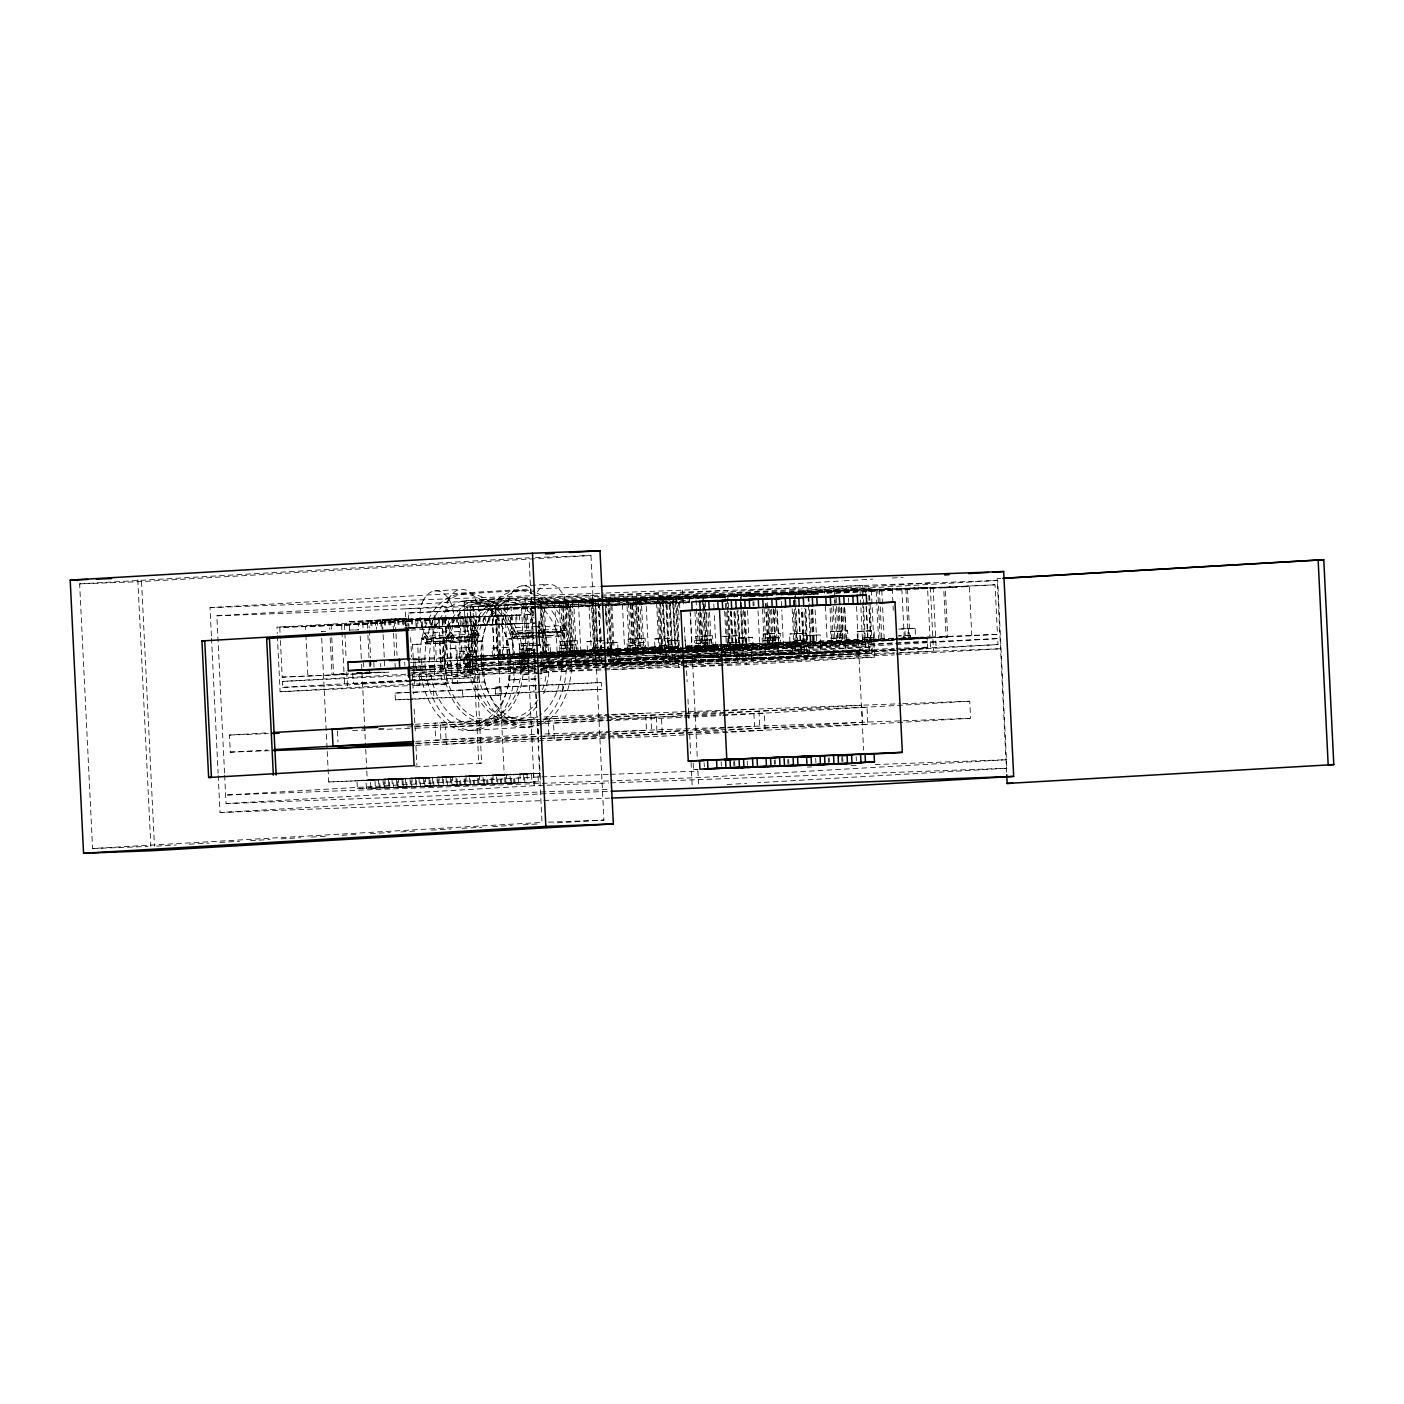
<?xml version="1.0" encoding="UTF-8"?>
<svg xmlns="http://www.w3.org/2000/svg" width="1404" height="1404" viewBox="0 0 1404 1404"><rect width="100%" height="100%" fill="white"/><g stroke="black" fill="none" stroke-linecap="round" stroke-linejoin="round"><path stroke-width="0.75" stroke-dasharray="5 3.75" d="M425.026 642.383L450.719 640.891L452.404 637.609L450.14 634.889L448.455 638.171L422.779 639.662L421.639 638.293L424.359 633.046L450.035 631.554L454.545 637.012L451.842 642.26L426.167 643.752L425.026 642.383L426.728 639.101L472.762 636.363L476.693 630.519L479.922 635.521L478.939 636.977L453.264 638.469L451.246 635.345L449.28 638.258L451.298 641.382L476.991 639.891L474.956 636.767L449.28 638.258M422.779 639.662L424.464 636.381L450.14 634.889M426.167 643.752L428.869 638.504L479.922 635.521M421.639 638.293L447.332 636.802L450.035 631.554M533.643 633.222L510.091 634.59L508.968 633.222L511.67 627.974L537.363 626.482L541.874 631.94L539.171 637.188M510.091 634.59L511.793 631.309L533.187 630.063M532.748 637.556L513.478 638.68L512.355 637.311L514.039 634.029L537.592 632.66M513.478 638.68L516.198 633.432L537.592 632.186M538.03 635.819L539.733 632.537M476.693 630.519L451 632.011L447.086 637.855L450.315 642.839L476.009 641.347L476.991 639.891M450.315 642.839L451.298 641.382M453.264 638.469L454.247 637.012L451 632.011M474.956 636.767L476.921 633.853L478.939 636.977M566.04 628.571L538.557 630.273L540.593 633.397L541.575 631.94L567.251 630.449L564.004 625.447L538.329 626.939L541.575 631.94M538.68 632.537L560.091 631.291L564.004 625.447M536.609 633.186L562.284 631.695L564.25 628.781L566.268 631.905L567.251 630.449M537.644 637.767L563.337 636.275L564.303 634.819L562.284 631.695M497.174 624.411L496.753 615.865L488.732 616.374L489.154 624.92L503.597 624.025L503.176 615.496L341.663 625.342L276.939 627.149L277.255 633.608M525.587 608.002L527.184 607.669L529.606 657.054L528.009 657.37L534.573 657.142M610.108 649.455L608.529 649.789L606.107 600.403L607.704 600.07L611.161 669.655L739.575 662.197L737.065 610.986M593.12 605.51L689.557 600.192M660.635 603.018L662.214 602.685L664.636 652.053L663.039 652.386L680.554 651.737M330.186 637.995L331.976 674.482L348.543 673.288M742.734 595.085L741.136 595.419L743.558 644.787L745.138 644.471L723.271 645.278M541.102 656.265L601.017 652.772L598.595 603.264L458.073 610.494L460.494 659.862L535.661 655.457M810.248 592.593L740.698 596.682M876.184 590.435L877.763 590.101L880.185 639.469L878.588 639.803L876.184 590.435L995.05 584.819L997.472 634.327L971.796 635.819L909.897 638.1L907.493 588.732L995.05 584.819M811.091 609.775L812.67 641.979L811.073 642.295L809.178 603.65M901.175 639.926L947.7 636.977L945.278 587.609L835.924 593.295L838.346 642.786L892.611 640.417L870.655 641.47L868.865 604.878M535.995 663.899L508.301 664.812L507.792 654.58L538.68 652.684M538.504 666.567L481.537 668.936L481.028 658.687L535.099 655.668M601.596 661.495L575.816 662.319L575.307 652.088L606.195 650.192M540.189 663.706L590.066 660.88L589.575 650.631L507.792 654.58M541.611 656.633L629.624 652.176L630.835 662.495L549.052 666.444L548.543 656.194L602.614 653.176M540.522 666.461L563.302 664.987L562.811 654.738L540.031 656.212M352.509 673.306L353.703 683.625L434.801 679.606L434.292 669.357L413.285 670.726M681.519 658.423L643.33 659.827L642.839 649.596L680.01 647.367M609.81 661.108L657.598 658.388L657.09 648.139L603.018 651.158M680.905 661.179L616.567 663.952L616.058 653.702L697.841 649.754L698.35 660.003L686.223 660.863M630.326 652.246L607.546 653.72M508.301 664.812L535.135 663.127M481.537 668.936L535.608 665.917M720.919 657.16L710.845 657.335L710.354 647.086L717.181 646.542L687.118 648.192M722.516 645.858L724.604 645.647L725.113 655.896M353.018 683.555L407.09 680.519M697.841 649.754L683.959 650.736M575.816 662.319L602.649 660.635M549.052 666.444L603.123 663.425M777.869 644.594L859.652 640.663L860.143 650.894L816.566 653.439L778.36 654.843L777.869 644.594L859.652 640.663M724.938 657.002L792.628 653.404L792.119 643.155L720.428 646.911L838.346 642.786M643.33 659.827L680.519 657.616M751.105 648.718L832.888 644.769L833.379 655.019L789.803 657.546L751.596 658.967L751.105 648.718L832.888 644.769M724.411 659.933L765.864 657.511L765.356 647.262L723.92 649.701M616.567 663.952L680.238 660.512M894.752 650.421L845.892 652.351L845.383 642.102L893.172 639.382M710.845 657.335L717.672 656.791M900.841 650.087L927.658 648.402L927.166 638.171L896.278 640.066M778.36 654.843L860.143 650.894M751.596 658.967L833.379 655.019M845.892 652.351L895.77 649.525M356.177 672.99L369.954 672.13M685.678 651L722.902 648.894M686.17 661.249L716.988 659.459M599.841 599.42L533.52 603.281M599.771 600.087L569.901 601.193L572.306 650.578L659.88 646.805L657.458 597.279L606.107 600.403M725.306 601.245L724.99 594.787L663.092 597.069L537.89 604.352L538.101 608.669M601.912 601.807L724.99 594.787M705.457 606.949L704.931 596.209L792.505 592.295L605.405 601.86L606.563 625.535M676.131 599.192L678.553 648.683L672.147 649.069L669.726 599.561L798.121 592.084L860.02 589.803L860.757 604.878M382.063 628.518L381.642 619.989L367.199 620.866L367.567 628.272M349.631 630.256L349.21 621.726L395.156 619.48L380.712 620.375L381.116 628.904M772.446 593.716L860.02 589.803M809.073 601.509L808.669 592.927L927.535 587.311L929.957 636.819L900.087 637.925M363.022 627.623L362.723 621.217L408.652 618.988L394.208 619.866L394.524 626.272M405.44 628.167L422.569 627.026L422.165 618.48L407.722 619.375L408.02 625.78M435.661 617.988L421.218 618.883L421.639 627.412L436.082 626.517L435.661 617.988L403.229 619.726L403.545 626.131M449.157 617.497L434.713 618.374L435.135 626.921L449.578 626.026L449.157 617.497L276.939 627.149M839.978 591.224L927.535 587.311M462.671 616.988L448.227 617.883L448.648 626.412L463.092 625.535L462.671 616.988L416.725 619.234L417.146 627.763L458.582 625.693L458.16 617.163M471.674 616.654L472.095 625.201L430.659 627.272L430.238 618.725L471.674 616.654L476.167 616.496L461.723 617.374L462.144 625.921L476.588 625.026M515.742 615.391L523.762 614.864L524.183 623.411L516.163 623.92L515.742 615.391L497.753 616.233M408.125 627.904L416.146 627.395L415.742 618.866M483.678 624.903L475.658 625.412L475.236 616.882L483.257 616.374L483.678 624.903L490.084 624.534L489.68 615.987L485.17 616.163L485.591 624.692L453.159 626.43L444.155 626.763L443.734 618.234L489.68 615.987M510.687 623.902L502.65 624.411L502.246 615.882L510.266 615.373L510.687 623.902L517.093 623.534L516.69 615.005L512.179 615.163L512.6 623.692L471.165 625.78M374.973 779.641L382.994 779.132L383.38 787.223L357.371 788.592L356.985 780.501L374.973 779.641L375.359 787.732M388.469 779.15L396.49 778.641L396.911 787.17L370.902 788.539L370.48 780.01L388.469 779.15L388.89 787.679M401.983 778.658L410.003 778.132L410.424 786.679L384.398 788.048L383.976 779.501L401.983 778.658L402.386 787.188M415.479 778.149L423.499 777.64L423.92 786.17L397.911 787.539L397.49 779.009L415.479 778.149L415.9 786.696M428.975 777.658L437.013 777.132L437.416 785.678L411.407 787.047L410.986 778.5L428.975 777.658L429.396 786.187M442.488 777.149L450.508 776.64L450.93 785.169L424.921 786.538L424.499 778.009L442.488 777.149L442.909 785.696M523.516 774.166L531.537 773.657L531.941 782.186L505.931 783.555L505.51 775.026L523.516 774.166L523.92 782.695M456.405 785.187L464.426 784.678L464.004 776.149L455.984 776.658L456.405 785.187L438.417 786.047L437.995 777.518L470.428 775.763L470.849 784.309L447.402 785.52M469.919 784.696L477.939 784.187L477.518 775.64L469.498 776.166L469.919 784.696L451.912 785.556L451.509 777.009L483.941 775.271L484.362 783.801L460.916 785.029M483.415 784.187L491.435 783.678L491.014 775.148L482.994 775.657L483.415 784.187L465.426 785.047L465.005 776.517L497.437 774.78L497.858 783.309L474.412 784.52M496.911 783.695L504.949 783.186L504.527 774.639L496.507 775.166L496.911 783.695L478.922 784.555L478.518 776.008L510.951 774.271L511.354 782.818L487.908 784.029M510.424 783.204L518.445 782.677L518.023 774.148L510.003 774.657L510.424 783.204L492.435 784.046L492.014 775.517L524.447 773.779L524.868 782.309L501.421 783.537M598.595 603.264L408.301 613.004L409.038 628.079L445.086 626.184L444.664 617.655M591.382 603.825L666.11 600.772L668.532 650.28L567.391 655.914L564.987 606.546L604.053 604.492M606.195 604.352L666.11 600.772M722.411 648.701L634.906 653.422L632.502 604.053L690.031 601.017M717.777 646.191L681.028 648.174M718.286 656.44L685.801 658.213M79.642 583.888L529.08 557.774L542.014 822.411L92.594 848.507L79.642 583.888L141.541 581.589L590.961 555.493L603.913 820.111L553.738 823.025M434.52 590.944L460.214 589.452M521.849 585.872L547.525 584.38M211.407 635.977L210.021 607.634L531.028 588.996L531.993 608.599M461.6 593.997L523.236 590.417M480.87 599.666L506.546 598.174M463.934 600.824L515.286 597.841M224.535 773.042L216.848 615.812L525.026 597.893L997.665 580.449L1006.844 768.251L757.669 782.73M534.994 668.673L467.479 671.165L464.145 602.86L592.558 595.401L595.893 663.706L894.278 652.684M606.054 593.014L682.642 590.189L842.067 580.923M844.243 580.8L872.639 579.15M892.295 578.009L903.211 577.377M475.57 603.702L501.246 602.211M599.122 596.454L464.145 602.86M601.298 596.331L660.073 592.909L663.408 661.196L537.17 668.532M601.351 597.753L727.588 590.417L728.114 601.087M530.536 602.228L554.633 601.07L557.16 652.772L533.064 653.931L530.536 602.228L554.633 601.07M535.907 602.685L472.797 606.352L476.132 674.64L539.241 670.972M538.083 602.562L601.193 598.894L533.678 601.386L405.282 608.845L406.107 625.921M538.697 653.72L472.797 656.352L470.375 606.844L541.891 604.018M537.539 655.387L513.443 656.563L510.916 604.861L535.012 603.702M601.807 599.596L622.147 598.578L624.675 650.28L600.579 651.438L598.051 599.736L622.147 598.578M562.653 603.457L559.266 603.58L561.863 653.141L565.075 652.948M536.749 604.457L598.157 601.947M605.054 652.895L580.958 654.053L578.43 602.369L602.527 601.21M679.045 648.42L668.093 648.946L665.566 597.244L689.662 596.086L689.768 598.315M607.827 601.368L736.24 593.91M645.945 599.877L670.041 598.718L672.569 650.403L648.472 651.561L645.945 599.877L670.041 598.718M574.008 604.264L570.638 604.387L573.218 653.948L576.43 653.755L573.832 604.194M630.168 600.965L626.798 601.087L629.378 650.649M605.405 601.86L676.939 599.034M733.204 596.963L733.099 594.752L757.177 593.594L757.3 595.822M675.342 598.876L803.755 591.417L803.966 595.682M527.184 607.669L408.301 613.004M997.665 580.449L689.469 598.35L689.697 602.72M800.719 594.454L800.613 592.26L824.71 591.102L824.815 593.33M872.007 603.86L871.27 588.925L734.152 596.7M761.828 596.103L765.198 595.98M772.691 595.542L743.664 596.7L838.381 591.558M868.234 591.962L868.128 589.768L892.224 588.609L892.962 603.738M601.245 655.492L545.752 657.546L543.33 608.02L662.214 602.685M383.029 632.449L382.397 619.48L406.493 618.322L406.914 626.974M349.21 621.726L381.642 619.989M689.61 602L685.327 602.246L685.538 606.51M422.165 618.48L376.219 620.726L376.641 629.255M516.69 615.005L470.744 617.233M341.874 629.641L341.663 625.342L472.867 617.181L476.026 681.8L412.916 685.468M530.186 614.496L484.24 616.742L484.661 625.271L526.096 623.201L525.693 614.671L530.186 614.496L530.607 623.043M325.64 631.467L321.358 631.712L325.693 631.554M349.192 630.098L358.617 629.747L355.036 630.063M412.214 619.199L412.653 627.939L431.572 626.693L431.151 618.146M466.654 625.938L466.233 617.216L457.248 617.742L457.651 626.272L499.087 624.201M410.916 630.15L474.921 626.5L481.607 763.074L415.408 766.865M410.231 628.43L535.433 622.99L404.457 627.834M451.246 635.345L478.711 633.643M508.968 633.222L532.502 631.853M540.593 633.397L566.268 631.905M427.167 641.786L452.86 640.294M514.496 636.714L540.171 635.222M512.355 637.311L533.748 636.065M439.364 641.961L465.04 640.47M526.676 636.889L533.099 636.521M535.24 636.398L552.369 635.398M538.627 636.31L564.303 634.819M412.565 644.489L417.69 644.19L419.708 685.17L414.566 685.468L412.565 644.489L444.699 643.207L446.7 684.169L441.576 684.468L439.575 643.506L444.699 643.207M450.438 642.295L455.563 641.997L457.581 682.976L484.573 681.975L482.572 640.996L450.438 642.295L452.439 683.274L484.573 681.975M535.942 678.992L508.95 679.992L506.932 639.013L512.074 638.715L514.075 679.694L539.013 678.764M477.448 641.295L482.572 640.996M520.393 667.427L525.219 667.198L524.482 652.421L519.673 652.667L521.919 652.579L522.639 667.339L520.393 667.427L519.48 643.962L536.468 643.12L529.747 643.365L530.08 650.192L536.802 649.947L524.956 650.491L525.114 653.913M560.565 641.575L567.286 641.33L567.62 648.157L572.744 647.858L560.898 648.402L560.565 641.575L577.553 640.733L578.062 650.982L519.971 654.211L531.835 653.667L531.66 650.245M450.052 648.49L469.656 647.507L471.042 675.921L451.456 676.921L450.052 648.49L456.809 648.244L458.195 676.675L451.456 676.921M592.628 651.421L592.47 647.999L599.175 647.753L599.35 651.175L587.504 651.719L586.995 641.47L603.983 640.628L597.262 640.873M628.079 639.083L634.801 638.838L635.134 645.664L640.277 645.366L628.413 645.91L628.079 639.083L645.068 638.241L645.577 648.472L587.504 651.719M520.954 645.875L540.54 644.875L541.944 673.306L522.341 674.306L520.954 645.875L527.711 645.629L529.097 674.06L522.341 674.306M492.049 648.104L498.753 647.858L499.262 658.09L492.541 658.353L492.049 648.104L509.038 647.262L509.371 654.088L497.525 654.633L509.371 654.088M535.187 645.594L550.122 644.875L550.631 655.106L538.767 655.668M666.689 645.261L666.865 648.666L655.019 649.227L654.51 638.978L671.498 638.136L671.832 644.962L659.985 645.507L660.143 648.929M695.945 643.418L701.07 643.12L701.245 646.542L707.949 646.279L707.791 642.874L695.945 643.418L695.612 636.591L712.583 635.749L713.092 645.98L681.238 647.841M600.982 650.052L600.649 643.225L617.637 642.383L618.146 652.614L560.073 655.861L559.564 645.612L576.553 644.769L576.886 651.596L570.164 651.842L569.831 645.015M459.547 651.509L471.744 650.894L467.251 651.07L468.304 672.656L472.815 672.498L460.6 673.113L459.547 651.509L464.04 651.351L465.11 672.937L460.6 673.113M559.564 645.612L576.553 644.769M607.37 642.979L617.637 642.383M724.078 636.363L739.013 635.643L739.346 642.47L727.5 643.014L727.676 646.437M763.127 634.099L769.831 633.853L770.164 640.68L775.306 640.382L763.46 640.926L763.127 634.099L780.115 633.257L780.606 643.488L722.533 646.735L734.38 646.173L734.222 642.769M722.025 636.486L739.013 635.643M769.831 633.853L780.115 633.257M519.182 649.315L531.396 648.701L532.449 670.287L520.235 670.901L519.182 649.315L523.692 649.139L524.745 670.743L520.235 670.901M680.361 647.016L680.519 650.421L627.588 653.351L627.079 643.12L644.067 642.277L644.401 649.104L637.697 649.35L637.363 642.523M609.301 599.315L611.828 651.017L678.641 647.104L668.515 647.56L668.181 640.733L678.448 640.136L678.957 650.368L627.588 653.351M644.067 642.277L627.079 643.12M678.992 640.242L668.181 640.733M801.737 640.277L801.895 643.681L790.048 644.225L789.557 633.994L806.528 633.151L806.861 639.978L795.015 640.522L795.191 643.927M830.641 631.607L837.346 631.361L837.679 638.188L842.821 637.89L830.975 638.434L830.641 631.607L847.63 630.765L848.121 640.996L796.77 643.98L796.261 633.748L789.557 633.994M796.261 633.748L806.528 633.151M837.346 631.361L847.63 630.765M524.956 650.491L530.08 650.192M560.898 648.402L566.04 648.104L566.198 651.526L572.92 651.28M721.779 649.806L695.103 650.859L694.594 640.628L711.582 639.785L711.916 646.612L705.212 646.858L704.878 640.031M748.034 647.928L747.876 644.524L736.029 645.068L735.696 638.241L752.684 637.398L753.176 647.63L721.34 649.49M711.582 639.785L694.594 640.628M752.684 637.398L735.696 638.241M869.251 637.785L869.409 641.189L857.563 641.733L857.072 631.502L874.06 630.659L874.394 637.486L862.53 638.03L862.705 641.435M915.145 628.272L898.156 629.115L915.145 628.272L915.636 638.504L900.227 639.399M857.072 631.502L874.06 630.659M466.777 654.615L471.604 654.387L472.323 669.146L467.497 669.375L466.777 654.615L469.041 654.527L469.761 669.287L467.497 669.375M592.47 647.999L604.317 647.455L599.175 647.753M628.413 645.91L633.555 645.612L633.731 649.034L640.435 648.771M815.566 645.436L815.391 642.032L803.544 642.576L803.211 635.749L820.199 634.906L820.691 645.138L762.618 648.367L762.126 638.136L779.097 637.293L779.431 644.12L767.584 644.664L774.306 644.418L774.464 647.823L767.76 648.069L765.145 598.069M779.097 637.293L762.126 638.136M803.211 635.749L820.199 634.906M540.189 652.298L545.314 652L545.489 655.405M413.39 659.968L421.604 659.494L422.113 669.726L411.934 670.217L422.113 669.726M605.738 649.613L469.585 656.545L467.163 607.037L531.379 603.404M572.306 650.578L659.88 646.805M659.985 645.507L671.832 644.962M707.791 642.874L702.649 643.172L702.316 636.345L695.612 636.591M497.56 655.44L494.348 655.633L491.926 606.142L467.163 607.037M613.004 652.913L612.846 649.508L544.313 653.509L541.786 601.807M601.316 650.315L540.312 653.86L606.212 651.228M603.457 650.192L677.623 646.963L676.044 647.297L673.622 597.911L675.219 597.577L678.694 667.163L807.089 659.704L804.597 608.494M699.315 596.419L637.416 598.701L639.838 648.086L678.325 646.121M727.5 643.014L739.346 642.47M763.46 640.926L768.585 640.628L768.76 644.032L775.464 643.787M561.688 653.071L564.899 652.895M498.297 658.739L410.723 662.53L498.297 658.739L495.875 609.371M725.412 603.404L727.412 644.296L686.784 646.349M607.195 638.451L607.827 651.368L679.518 647.209M705.563 609.09L707.353 645.594L794.927 641.803L793.348 609.529M795.015 640.522L806.861 639.978M830.975 638.434L836.117 638.136L836.275 641.54L842.997 641.295M492.541 658.353L539.329 655.773M540.487 655.563L550.631 655.106M539.698 655.317L601.298 653.035M573.043 653.878L576.254 653.685M629.22 650.578L632.59 650.456M607.827 651.368L683.906 648.56M655.019 649.227L679.185 647.964M460.494 659.862L538.961 656.388M537.785 607.809L563.39 606.879L565.812 656.247L478.237 660.038L535.854 657.897M529.606 657.054L593.804 653.316L591.277 601.614M681.502 648.402L722.165 646.033M724.288 645.91L747.876 644.524M794.927 641.803L707.353 645.594M605.984 660.196L470.094 666.795L469.796 660.81L539.434 656.756M608.002 653.071L611.424 652.878L610.933 642.628M725.64 645.963L812.67 641.979M773.183 608.739L774.868 643.102L862.442 639.311L860.863 607.019M862.53 638.03L874.394 637.486M910.336 635.398L898.49 635.942L903.632 635.643L903.79 639.048L910.512 638.802L910.336 635.398L905.211 635.696L904.878 628.869M607.212 652.825L716.812 648.63M640.575 651.386L643.945 651.263L641.365 601.702L638.153 601.895L640.733 651.438M696.735 648.086L700.105 647.964M686.047 648.49L718.357 647.086M540.119 657.739L605.58 654.79M803.544 642.576L808.686 642.277L808.844 645.682M680.659 650.298L469.796 660.81M880.185 639.469L739.662 646.577L737.872 609.968M774.868 643.102L897.946 638.013M708.09 648.894L711.459 648.771L709.511 612.126M764.25 645.594L767.619 645.471M790.048 644.225L848.121 640.996M410.933 666.795L534.977 659.582M698.946 612.618L700.842 651.263L607.651 655.247L607.23 646.647M724.552 648.578L736.047 647.788L734.257 611.196M537.311 658.318L605.738 655.65M607.002 655.703L722.358 648.999M724.534 648.876L795.138 646.086L795.419 652.053L725.78 656.107M897.367 638.96L807.177 644.085L805.492 609.634M895.734 638.627L997.472 634.327M695.103 650.859L718.725 649.49M724.885 649.139L746.472 647.876L745.963 637.644M684.274 651.28L719.287 649.596M725.359 648.315L864.671 643.172L862.67 602.281M773.815 609.81L775.605 646.402L778.974 646.279L777.184 609.687M857.563 641.733L897.63 639.417M899.683 639.294L915.636 638.504M898.174 639.522L864.285 641.488L863.776 631.256M416.97 670.024L416.812 666.619L411.67 666.918L602.491 657.09M689.873 602.334L610.845 605.528L613.267 655.036L723.551 650.421M682.748 651.667L803.579 645.296L801.789 608.704M604.826 655.826L862.653 643.594L862.933 649.561L801.052 651.842L672.639 659.301L672.341 653.334L719.304 651.596M687.047 649.596L871.884 641.681L720.901 647.262M762.618 648.367L813.987 645.384L813.478 635.152M841.329 607.318L843.12 643.909L846.507 643.787L844.717 607.195M280.414 640.54L282.204 677.132L369.778 673.358L367.672 630.414M357.107 672.779L367.813 672.165M685.047 653.948L478.448 664.303M721.34 651.052L768.357 648.771L765.952 599.385M730.255 610.915L732.151 649.561L730.571 649.894L871.094 642.804L869.304 606.212M721.428 651.526L930.168 641.084L930.466 647.068L896.314 648.332M379.993 672.183L364.04 672.955L375.886 672.411M470.094 666.795L598.49 659.318L660.389 657.037L660.091 651.07L598.209 653.351L598.49 659.318M413.338 669.848L472.499 667.391L412.583 670.884M607.862 659.529L718.848 653.071M721.024 652.948L736.258 652.053L736.556 658.037L540.628 667.988L541.084 678.694M282.204 677.132L369.778 673.358M680.01 662.758L613.776 665.285L613.478 659.318L741.891 651.86L803.772 649.561L804.071 655.545L546.261 667.777L545.963 661.811L601.456 659.757M608.16 660.073L660.389 657.037M997.981 644.576L740.154 656.809L739.873 650.842L997.682 638.592L997.981 644.576L869.567 652.035L807.669 654.317L807.388 648.35L869.269 646.068L997.682 638.592M539.785 664.162L607.248 660.249M609.424 660.126L719.374 654.861M613.478 659.318L718.901 654.492M721.077 654.369L803.772 649.561M680.993 656.826L809.406 649.35L871.305 647.068L871.586 653.053L685.556 662.635M411.214 672.762L535.275 665.566M539.733 664.215L606.019 661.635M608.195 661.495L684.38 657.072M686.556 656.949L723.551 654.808M795.419 652.053L609.476 661.547L684.432 658.511M725.815 655.159L871.305 647.068M405.668 626.149L405.352 619.691L470.077 617.883L473.008 677.641L344.594 685.099L282.695 687.381L282.415 681.414L406.458 674.201M413.355 672.692L601.526 663.021L601.228 657.037L541.47 659.248M467.479 671.165L602.79 663.074M686.609 658.371L723.604 656.23M282.415 681.414L405.247 675.587M407.423 675.447L472.709 671.656L410.828 673.955M672.639 659.301L894.172 648.402M608.687 661.038L872.305 650.227L721.323 655.791M602.527 666.18L730.922 658.704L728.676 611.249M541.418 670.849L604.545 667.181L537.03 669.673L412.969 676.886L539.294 672.305M681.291 662.793L809.704 655.335L871.586 653.053M282.695 687.381L406.756 680.168M543.646 672.147L672.06 664.689L668.725 596.402L540.312 603.86L543.646 672.147L746.208 664.671L874.604 657.212L872.112 606.001M894.313 653.509L805.071 658.687L802.667 609.617M896.489 653.386L933.484 651.228L930.132 582.941L801.737 590.4L801.947 594.664M541.54 668.427L894.348 654.931M896.524 654.808L1000.999 648.736L896.454 652.597M277.36 635.766L280.098 691.751L408.511 684.292L476.026 681.8M280.098 691.751L410.74 685.591M452.439 683.274L457.581 682.976M508.95 679.992L514.075 679.694M412.794 699.227L395.366 699.876L395.033 693.049L501.088 688.311L501.421 695.138L414.97 699.157M495.208 687.223L601.245 682.502L601.579 689.329L495.542 694.05L495.208 687.223L540.944 685.538M395.033 693.049L501.088 688.311M543.12 685.45L601.245 682.502M395.366 699.876L408.213 699.139M410.354 698.999L501.421 695.138M495.542 694.05L534.064 691.821L533.731 684.994M490.522 718.585L516.198 717.093M269.182 750.701L230.291 752.14L229.449 735.064L268.796 732.783M415.233 724.271L537.627 717.163M379.01 728.658L385.556 728.29M407.423 727.009L536.381 719.515M542.927 719.146L645.664 713.179L646.489 730.238L611.53 732.274M476.237 723.148L527.588 720.164M605.054 717.813L445.507 727.096L446.349 744.155L538.136 738.82M607.248 717.69L720.901 711.091M723.095 710.968L753.685 709.178L754.527 726.254L608.09 734.766M682.484 715.601L553.527 723.095L554.369 740.171L606.826 737.118M684.678 715.478L861.723 705.194L862.547 722.27L724.85 730.273M468.287 730.571A68.375 45.033 86.7 0 0 502.246 626.693A68.375 45.033 86.7 0 0 424.289 629.571A68.375 45.033 86.7 0 0 468.287 730.571L529.922 726.991M544.892 723.411L720.568 715.689M722.762 715.549L969.743 701.21L970.585 718.286L662.39 736.187L612.706 738.013M230.291 752.14L267.444 749.982M416.058 741.347L538.469 734.239L537.732 719.287M416.988 743.576L539.399 736.468M543.769 736.205L609.336 732.397M540.329 738.697L605.896 734.889M609.02 736.995L722.674 730.396M327.22 751.473L328.712 781.958L542.786 773.235M366.374 788.258L365.97 779.975L389.417 778.764L389.803 786.854L383.38 787.223M370.902 788.539L379.905 788.206L379.466 779.483L402.913 778.255L403.334 786.802L379.887 788.013M384.398 788.048L393.401 787.714L392.98 778.974L416.426 777.763L416.83 786.293L393.383 787.521M406.914 787.205L406.476 778.483L429.922 777.272L430.344 785.801L397.911 787.539M411.407 787.047L420.41 786.714L419.989 777.991L443.418 776.763L443.839 785.31L420.393 786.521M424.921 786.538L433.924 786.205L433.485 777.483L456.932 776.272L457.353 784.801L433.906 786.029M505.931 783.555L514.935 783.221L514.513 774.499L537.943 773.271L538.364 781.817L514.917 783.028M328.712 781.958L540.645 773.358M357.371 788.592L389.803 786.854M693.19 763.162L693.506 769.55L697.788 769.304M224.64 775.219L226.044 803.614L534.222 785.696L608.616 782.958M218.217 775.464L220.042 812.512L541.049 793.857L608.88 791.365M727.079 784.503L746.752 783.362M156.651 846.103L176.29 844.962M189.382 844.208L209.02 843.067M219.937 842.435L239.557 841.294M250.474 840.645L270.112 839.504M281.011 838.872L300.649 837.732M311.565 837.1L329.01 836.082M342.102 835.327L359.564 834.309M370.463 833.678L390.101 832.537M401.017 831.905L418.462 830.887M431.554 830.133L451.193 828.992M462.091 828.36L481.73 827.219M492.646 826.587L512.284 825.447M523.183 824.815L540.645 823.797M818.392 593.681L804.755 594.559L818.655 593.997M826.956 593.208L905.896 589.066L908.318 638.434L947.7 636.977M724.236 646.121L792.119 643.155M680.396 650.929L616.058 653.702M724.727 656.37L792.628 653.404M537.697 608.23L594.699 605.177L597.121 654.545L595.524 654.878L634.906 653.422M649.385 603.422L689.82 602.07L543.33 608.02M535.977 656.423L481.028 658.687M601.474 654.036L548.543 656.194M540.698 652.579L589.575 650.631M608.23 650.07L657.09 648.139M894.26 640.171L845.383 642.102M541.207 662.811L590.066 660.88M608.722 660.319L657.598 658.388M721.27 659.231L765.864 657.511M665.566 597.244L689.662 596.086M510.916 604.861L532.818 603.808M733.099 594.752L757.177 593.594M578.43 602.369L600.333 601.316M800.613 592.26L824.71 591.102M746.77 595.208L770.866 594.05M868.128 589.768L892.224 588.609M382.397 619.48L406.493 618.322M686.047 646.875L721.077 645.349M681.238 648.315L692.19 647.77L690.505 613.372M899.56 638.855L908.318 638.434M722.569 648.753L716.005 649.069L714.215 612.513M724.762 648.648L740.101 647.911L738.311 611.337M388.89 672.183L356.054 673.604M686.416 647.051L720.48 645.629M678.922 648.279L642.839 649.596M727.167 648.683L765.356 647.262M686.925 657.3L719.006 655.931M384.415 672.183L356.651 673.323M722.27 660.038L688.223 661.477M601.105 651.245L575.307 652.088M899.455 639.083L927.166 638.171M540.856 655.422L562.811 654.738M408.511 670.199L434.292 669.357M899.964 649.332L927.658 648.402M537.521 665.829L563.302 664.987M605.036 663.337L630.835 662.495M409.003 680.449L434.801 679.606M682.239 660.424L698.35 660.003M535.486 557.528L590.961 555.493M537.592 588.75L598.859 586.486M210.021 607.634L603.86 593.102M1000.876 578.43L997.138 578.571L1006.721 774.727M536.012 600.21L599.175 597.876L600.228 619.217M605.703 597.648L869.251 587.907L872.586 656.194M605.563 598.736L871.27 588.925M601.983 599.332L657.458 597.279M601.912 600.017L631.782 598.911L634.292 653.106M557.055 601.947L618.953 599.648M624.569 599.438L686.468 597.156M692.084 596.946L753.983 594.664M759.617 594.454L821.498 592.172M827.131 591.962L889.013 589.68M894.646 589.469L956.545 587.188M216.848 615.812L725.447 597.033M724.569 597.279L697.525 598.402M787.767 594.945L817.584 593.962M669.726 599.561L694.471 598.648M446.823 610.898L508.722 608.616M514.338 608.406L576.237 606.124M581.853 605.914L604.053 605.106M606.247 605.019L643.752 603.632M535.644 607.897L501.509 609.16L503.913 658.546M535.573 608.318L475.816 610.512L479.448 682.274M689.031 602.649L678.36 603.036L679.203 620.27M498.683 615.654L503.176 615.496M398.718 619.901L389.715 620.235L390.031 626.623M318.304 625.517L380.203 623.236M367.357 623.973L279.782 627.623L280.309 638.399M498.174 624.78L507.177 624.447L506.739 615.724M474.921 626.5L472.113 626.605L478.782 763.179L481.607 763.074M506.932 639.013L537.012 637.802M570.849 640.979L577.553 640.733M638.364 638.487L645.068 638.241M705.879 635.994L712.583 635.749M664.794 638.381L671.498 638.136M519.48 643.962L526.184 643.716L526.693 653.966M586.995 641.47L593.716 641.224L594.208 651.474M654.51 638.978L661.231 638.732L661.723 648.964M469.656 647.507L462.899 647.753L464.285 676.166L471.042 675.921M535.486 645.068L540.54 644.875M550.122 644.875L543.418 645.12L543.91 655.37M534.819 645.647L539.856 645.471M509.038 647.262L502.316 647.507L502.65 654.334M531.396 648.701L526.886 648.859L527.939 670.463L532.449 670.287M686.854 645.805L721.007 644.541M723.13 644.454L727.412 644.296M471.604 654.387L469.357 654.457L470.077 669.234L472.323 669.146M524.482 652.421L522.235 652.509L522.955 667.269L525.219 667.198M639.838 648.086L678.255 646.665M893.611 638.715L842.382 640.61L840.698 606.247M540.294 652.176L545.314 652M571.34 651.228L578.062 650.982M606.124 649.754L612.846 649.508M638.855 648.736L645.577 648.472M706.37 646.244L713.092 645.98M780.606 643.488L773.902 643.734L773.393 633.502M545.665 652.72L552.369 652.474M613.179 650.227L619.884 649.982M748.209 645.243L754.931 644.98M815.724 642.734L822.446 642.488M883.256 640.242L889.961 639.996M565.04 652.14L571.744 651.895L571.919 655.299L565.198 655.563L562.477 603.387M632.555 649.648L639.259 649.403L639.434 652.807L632.713 653.053L630.01 600.894M700.069 647.156L706.791 646.911L706.949 650.315L700.245 650.561L698.262 613.478M412.39 658.651L534.924 654.124M537.1 654.053L679.325 648.806M681.519 648.718L718.708 647.349M411.337 659.775L606.089 652.597M608.265 652.509L684.854 649.683M843.12 643.909L871.094 642.804M421.604 659.494L414.9 659.74L415.391 669.971M682.8 650.227L716.935 648.964M518.234 656.861L524.938 656.598M585.749 654.369L592.453 654.106M653.264 651.86L659.985 651.614M720.778 649.368L727.5 649.122M788.311 646.875L795.015 646.63M536.767 657.054L567.391 655.914M607.721 654.703L633.327 653.755L630.905 604.387M725.675 650.35L768.357 648.771M682.923 652.474L719.199 651.14M606.861 656.844L668.743 654.545L669.041 660.529L607.142 662.811M687.17 653.878L723.464 652.527M725.587 652.456L736.258 652.053M721.498 654.79L727.904 654.545L727.605 648.578M685.275 656.668L723.674 655.247M412.794 667.198L600.982 660.249M609.722 659.915L719.129 655.879M411.758 668.322L538.68 663.636M540.856 663.548L606.51 661.126M539.627 665.303L601.526 663.021M331.976 674.482L347.297 673.92M478.729 670.27L538.487 668.076M608.897 667.023L874.604 657.212M536.872 673.499L541.944 673.306M411.109 679.922L473.008 677.641M414.566 685.468L446.7 684.169M538.416 691.663L601.579 689.329M544.12 716.917L608.932 714.531M611.091 714.443L686.714 711.652M688.873 711.582L900.613 703.755M902.772 703.685L969.743 701.21M540.768 719.217L434.907 723.13L435.731 740.206L610.74 733.748M545.085 719.059L867.023 707.177L867.847 724.253L690.68 730.782M414.285 726.061L608.722 718.883M610.898 718.813L682.186 716.18M684.345 716.093L721.077 714.741M723.236 714.654L764.285 713.144L765.127 730.22L540.417 738.504M229.449 735.064L268.339 733.625M352.597 730.519L365.567 730.045M378.536 729.553L413.092 728.29M415.251 728.202L542.734 723.499M544.945 733.994L726.43 727.29M728.588 727.219L970.585 718.286M612.899 733.66L688.522 730.87M415.11 743.137L538.258 738.592M416.093 745.278L610.547 738.1M356.985 780.501L365.988 780.168M370.48 780.01L379.484 779.676M383.976 779.501L392.98 779.167M397.49 779.009L406.493 778.676M410.986 778.5L419.989 778.167M424.499 778.009L433.503 777.676M437.995 777.518L446.998 777.184M693.506 769.55L698.016 769.392M608.195 774.411L533.801 777.167L225.623 795.068L612.916 780.764M610.389 774.341L697.911 771.112M807.318 767.058L811.688 766.9M851.07 765.443L857.633 765.215M875.148 764.566L1006.422 759.722L698.244 777.623L615.092 780.694M403.334 786.802L398.824 786.96L398.42 778.43M416.83 786.293L412.337 786.468L411.916 777.921M430.344 785.801L425.833 785.959L425.43 777.43M443.839 785.31L439.347 785.468L438.925 776.938M457.353 784.801L452.843 784.976L452.421 776.43M470.849 784.309L466.356 784.467L465.935 775.938M484.362 783.801L479.852 783.976L479.431 775.429M497.858 783.309L493.348 783.467L492.944 774.938M511.354 782.818L506.862 782.976L506.44 774.446M524.868 782.309L520.357 782.484L519.954 773.937M538.364 781.817L533.871 781.975L533.45 773.446M438.417 786.047L447.42 785.713L446.981 776.991L459.512 776.307L459.933 784.854M451.912 785.556L460.916 785.222L460.494 776.482L473.008 775.815L473.429 784.345M465.426 785.047L474.429 784.713L473.99 775.991L486.521 775.306L486.942 783.853M478.922 784.555L487.925 784.222L487.504 775.499L500.017 774.815L500.438 783.344M492.435 784.046L501.439 783.713L501 774.99L513.531 774.306L513.952 782.853M610.793 782.87L1006.844 768.251M226.044 803.614L608.95 789.469M220.042 812.512L541.681 800.649M543.874 800.561L609.511 798.139M548.42 822.165L603.913 820.111M92.594 848.507L148.069 846.472M718.444 646.981L710.354 647.086M511.67 627.974L516.198 633.432M511.793 631.309L514.039 634.029M447.332 636.802L448.455 638.171M450.719 640.891L451.842 642.26M424.359 633.046L428.869 638.504M424.464 636.381L426.728 639.101M560.091 631.291L563.337 636.275M472.762 636.363L476.009 641.347M971.796 635.819L969.374 586.451L943.699 587.943L946.12 637.311M933.169 587.1L935.591 636.609M935.801 640.891L936.082 646.858M908.423 628.518L908.932 638.75M901.859 588.943L904.281 638.311M893.067 605.879L893.277 610.196M881.8 590.224L884.222 639.592M879.378 589.347L881.905 641.049M868.778 595.454L869.199 604.053M869.269 646.068L869.567 652.035M865.636 589.592L865.847 593.91M866.479 606.826L868.058 639.118M868.269 643.383L868.567 649.35M866.092 606.405L867.883 642.997M863.565 604.633L862.618 585.433L734.222 592.892L734.415 597.156M863.671 606.774L865.97 653.72L737.556 661.179L735.047 609.968M862.249 593.681L862.565 600.14M856.563 606.51L863.6 750.227M848.42 597.999L848.63 602.281M856.177 756.668L856.37 760.722M844.541 607.142L846.331 643.716M843.084 607.985L844.769 642.418M841.505 607.388L843.295 643.962M840.908 631.01L841.417 641.242M839.118 606.581L840.803 640.926M838.118 607.511L839.908 644.085M834.906 598.508L835.117 602.772M842.681 757.282L842.891 761.547M834.345 591.435L836.766 640.803M841.733 757.563L841.926 761.6M833.186 606.335L835.134 642.979L831.765 643.102L829.975 606.528M831.694 607.879L833.485 644.471M825.447 606.23L827.237 642.786L803.141 643.962L801.456 609.529M829.167 757.774L829.378 762.056M828.237 758.178L828.448 762.442M820.515 644.664L820.936 653.211M815.127 609.898L816.707 642.102M811.863 591.839L811.968 594.05M812.705 609.108L814.39 643.541M811.916 609.266L813.6 643.699M808.072 596.542L808.388 603M808.493 605.142L810.389 643.892M809.915 635.503L810.248 642.33M815.671 758.283L815.882 762.547M809.406 649.35L809.704 655.335M805.826 608.845L807.616 645.419L783.52 646.577L781.73 610.02M801.754 648.56L802.053 654.527M798.964 609.318L800.543 641.61M800.754 645.875L801.052 651.842M798.578 608.897L800.368 645.489M795.629 598.595L795.103 587.925L666.689 595.384L670.041 663.671L798.437 656.212L796.156 609.266M795.735 600.736L796.05 607.142M794.734 596.173L797.156 645.664M794.401 599.999L794.611 604.264M794.155 600.649L794.471 607.107M794.576 609.248L796.349 645.84M793.453 600.385L793.664 604.65M792.154 608.634L794.05 647.279M781.308 601.421L781.624 607.862M788.662 759.283L788.872 763.548M787.714 759.669L787.925 763.934M777.026 609.634L778.816 646.209M775.464 608.336L777.254 644.91M773.99 609.88L775.763 646.454M771.603 609.073L773.271 643.418M772.393 637.539L772.726 644.366M770.603 610.003L772.393 646.577M769.041 608.704L770.831 645.278M767.848 605.51L769.954 648.437M775.148 759.775L775.359 764.039M766.83 593.927L767.146 600.368M767.251 602.509L769.339 648.121M774.218 760.161L774.429 764.425M764.074 608.23L765.97 646.963M762.46 609.02L764.408 645.664M758.037 610.88L759.704 645.278L735.626 646.454L733.836 609.862M753.895 601.491L754.088 605.756M758.985 711.161L759.827 728.237M752.948 601.877L753.158 606.159M747.507 610.231L749.192 644.594M744.348 594.331L744.453 596.542M745.191 611.6L746.875 646.033M744.401 611.758L746.086 646.191M743.471 610.108L746.208 664.671M740.452 596.875L742.874 646.384M740.382 602L740.592 606.265M740.364 602.913L740.68 609.371M740.785 611.512L742.681 650.263M742.891 654.527L743.19 660.512M741.891 651.86L742.189 657.827M747.209 761.161L747.419 765.426M741.154 644.769L741.33 648.174M734.239 651.052L734.538 657.019M731.449 611.811L733.028 644.103M733.239 648.367L733.537 654.334M731.045 611.389L732.835 647.981M728.255 602.667L728.518 609.634M727.219 598.666L727.535 605.124M727.641 607.265L729.641 648.157M728.746 636.24L729.238 646.472M734.643 761.266L734.854 765.531M726.623 603.141L726.939 609.599M727.044 611.74L728.834 648.332M733.713 761.652L733.923 765.935M724.639 611.126L726.535 649.771M713.794 603.913L714.109 610.354M721.147 761.775L721.358 766.04M708.055 612.969L709.74 647.402M706.3 612.302L708.248 648.946M704.159 603.825L706.475 651.052M705.756 645.91L703.351 596.542L679.255 597.7L679.782 608.441M703.439 603.72L703.65 607.985M702.456 599.578L704.878 649.087M701.631 613.355L703.316 647.77M700.543 612.284L702.439 650.929M700.034 611.442L701.807 650.614M696.033 599.964L696.559 608.107M696.454 608.564L698.455 649.455M704.124 762.618L704.334 766.882M694.945 611.512L696.893 648.157M690.119 611.46L697.279 757.774M697.911 770.866L698.56 784.029M685.152 639.891L685.468 646.033M682.642 590.189L683.485 607.634M684.45 627.237L685.415 646.858M686.152 662.109L687.118 681.73M687.96 699.174L688.925 718.778M689.68 734.046L690.628 753.65M691.066 762.372L692.225 786.345M676.833 596.823L679.361 648.525M672.92 599.368L675.342 648.876M672.744 603.246L675.166 652.755M675.377 657.019L675.657 663.004M674.376 654.352L674.657 660.319M673.639 647.262L673.815 650.666M666.724 653.544L667.005 659.511M663.092 597.069L665.514 646.595M665.724 650.859L666.005 656.826M662.899 600.965L665.321 650.473M659.687 601.158L662.109 650.649M658.792 599.122L661.319 650.824M656.598 602.895L659.002 652.263M661.565 719.111L662.39 736.187M656.265 717.128L657.09 734.204M650.965 715.145L651.789 732.221M639.803 600.403L642.225 649.894M636.538 604.176L638.96 653.544M638.241 648.42L635.819 599.034L611.74 600.192L614.145 649.578M634.941 602.07L637.363 651.579M633.379 600.772L635.801 650.263M628.518 602.456L630.94 651.947M608.616 601.684L611.038 651.175M605.44 610.038L606.282 627.272M600.631 627.763L602 655.51M599.21 656.037L599.49 662.004M595.577 599.578L597.999 649.087M595.384 603.457L597.806 652.965M592.172 603.65L594.594 653.158M589.083 605.387L591.488 654.755M572.288 602.895L574.692 652.386M569.024 606.668L571.428 656.037M570.726 650.912L568.304 601.526L544.208 602.685L546.63 652.07M567.427 604.58L569.848 654.071M565.865 603.264L568.287 652.755M566.286 645.366L566.777 655.598M561.003 604.948L563.425 654.439M562.723 684.731L563.057 691.558M548.227 721.112L549.069 738.188M541.102 604.176L543.523 653.685M538.732 621.568L539.891 645.261M538.75 629.764L539.487 644.822M539.083 637.714L539.505 646.349M534.468 648.806L535.31 666.058M532.098 610.793L533.485 639.118M534.064 649.455L535.293 676.166M535.731 684.889L537.012 711.038M537.434 719.761L538.82 748.104M539.241 756.809L540.522 782.976M525.026 597.893L534.222 785.696M523.762 604.106L526.289 655.808M523.973 657.247L521.551 607.879L497.455 609.038L499.877 658.423M519.269 615.04L519.673 623.569M527.026 773.815L527.448 782.344M505.756 615.531L506.177 624.078M504.756 605.387L507.177 654.878M504.229 654.387L504.405 657.792L497.683 658.055L495.138 605.949L491.751 606.072L494.173 655.563L497.385 655.387L494.963 605.879M498.35 605.756L500.754 655.264M496.911 625.236L504.264 775.464M493.243 616.216L493.664 624.938M479.729 616.707L480.168 625.447M478.746 616.531L479.168 625.061M473.587 606.668L476.009 656.177M470.182 610.722L472.604 660.231M472.815 664.513L473.113 670.48M469.743 616.865L470.164 625.394M466.865 618.076L469.287 667.584M465.25 617.023L465.672 625.57M466.075 667.76L463.653 618.269L438.908 619.182L441.33 668.673M462.074 659.547L459.67 610.161L433.976 611.653L436.398 661.038M462.565 690.557L462.899 697.384M456.247 617.356L456.669 625.903M452.72 617.707L453.159 626.43M451.737 617.532L452.158 626.061M445.331 618.813L447.753 668.304M442.751 617.865L443.155 626.395M444.699 668.55L442.278 619.059L445.489 618.883L447.911 668.374L444.541 668.497L442.12 619.006M439.224 618.216L439.645 626.939M438.241 618.023L438.662 626.57M446.016 776.816L446.419 785.345M440.207 725.113L441.031 742.189M434.907 669.059L432.485 619.568L305.475 626.272L305.791 632.713M433.555 690.803L433.889 697.648M429.238 618.357L429.659 626.904M425.71 618.708L426.149 627.43M424.745 618.532L425.149 627.062M432.502 777.307L432.923 785.836M417.655 618.655L418.076 627.184M411.232 619.024L411.653 627.57M419.006 777.798L419.41 786.345M410.635 637.556L411.6 657.072M412.443 674.411L413.39 693.927M414.145 709.09L415.198 730.782M415.935 745.963L416.9 765.461M404.159 619.146L404.457 625.552M404.703 662.039L404.878 665.461M402.228 619.357L402.544 625.763M398.718 619.708L399.034 626.289M397.736 619.533L398.052 625.921M405.493 778.307L405.914 786.837M395.244 618.725L395.875 631.695M395.981 633.836L397.034 655.37M393.453 631.08L393.05 622.481L368.954 623.657L369.164 627.939M393.559 633.222L394.928 661.144M395.033 663.285L395.349 669.726M390.645 619.655L390.961 626.044M388.732 619.848L389.154 628.395M385.205 620.199L385.644 628.922M384.222 620.024L384.643 628.553M391.997 778.799L392.418 787.346M383.134 634.608L384.819 669.024M380.607 663.583L380.765 666.988M377.149 620.147L377.571 628.694M384.907 778.922L385.31 787.012M375.219 620.357L375.64 628.887M371.709 620.708L372.13 629.238M373.797 662.126L374.061 667.251M370.726 620.515L371.147 629.062M378.483 779.308L378.887 787.381M369.27 630.098L370.621 658.002M370.726 660.143L371.042 666.584M370.252 662.477L370.445 666.567M363.531 662.723L363.724 666.812M360.214 636.012L361.477 662.126M361.6 664.32L361.916 670.849M362.021 673.025L365.637 747.051M365.742 749.227L366.707 768.83M366.813 771.007L367.234 779.711M358.195 621.2L358.529 627.799M344.454 624.657L344.77 631.116M344.875 633.257L346.139 659.108M346.77 672.025L347.613 689.259M341.979 631.8L344.085 674.85M344.296 679.115L344.594 685.099M337.469 731.08L337.995 741.751M331.362 629.062L331.151 624.78L329.554 625.113L329.764 629.396M331.783 637.662L333.573 674.148M321.692 638.241L327.114 749.297M305.897 634.854L307.88 675.64M211.513 638.153L218.111 773.288M141.541 581.589L154.475 846.226M137.82 579.782L150.86 846.401M541.751 721.463A68.375 45.033 86.7 0 1 476.43 660.67A68.375 45.033 86.7 0 1 535.591 595.278M543.506 720.182A68.375 45.033 86.7 0 0 566.461 657.335A68.375 45.033 86.7 0 0 537.451 596.419A25.641 16.883 86.7 0 1 537.82 627.728M537.785 716.461A61.548 40.541 86.7 0 1 480.975 661.266A61.548 40.541 86.7 0 1 531.133 600.105M537.82 604.036A61.548 40.541 86.7 0 1 562.056 660.757A61.548 40.541 86.7 0 1 539.382 715.443M537.328 591.891A25.641 16.883 86.7 0 1 560.863 591.154A25.641 16.883 86.7 0 1 563.197 626.798A25.641 16.883 86.7 0 1 539.803 629.624M533.66 615.584A25.641 16.883 86.7 0 1 533.046 607.248M533.538 633.485A25.641 16.883 86.7 0 1 511.284 626.816A25.641 16.883 86.7 0 1 511.986 592.857A25.641 16.883 86.7 0 1 534.397 591.663M541.453 724.236A68.375 45.033 86.7 0 1 481.572 660.371A68.375 45.033 86.7 0 1 535.012 592.312M536.925 593.067A68.375 45.033 86.7 0 1 571.586 657.037A68.375 45.033 86.7 0 1 543.295 723.341M536.468 706.581A61.548 40.541 86.7 0 1 480.712 702.018A61.548 40.541 86.7 0 1 477.729 617.637A61.548 40.541 86.7 0 1 533.134 612.407M539.083 621.13A61.548 40.541 86.7 0 1 542.664 695.963M537.574 700.069A58.126 38.277 86.7 0 1 483.432 701.333A58.126 38.277 86.7 0 1 479.887 619.234A58.126 38.277 86.7 0 1 534.029 617.953M538.504 625.307A58.126 38.277 86.7 0 1 542.119 690.715M726.307 596.63L713.478 597.384L737.556 596.226L726.307 596.63M793.822 594.138L780.993 594.892L805.089 593.716L793.822 594.138M429.431 629.273A68.375 45.033 86.7 0 0 473.429 730.273A68.375 45.033 86.7 0 0 507.388 626.395A68.375 45.033 86.7 0 0 429.431 629.273M437.346 623.183A61.548 40.541 86.7 0 0 465.637 722.691A61.548 40.541 86.7 0 0 507.283 640.101A61.548 40.541 86.7 0 0 437.346 623.183M449.069 598.613A25.641 16.883 86.7 0 0 460.617 640.224A25.641 16.883 86.7 0 0 478.185 606.054A25.641 16.883 86.7 0 0 449.069 598.613M423.394 600.105A25.641 16.883 86.7 0 0 434.942 641.716A25.641 16.883 86.7 0 0 452.492 607.546A25.641 16.883 86.7 0 0 423.394 600.105M446.823 630.607A61.548 40.541 86.7 0 0 485.222 722.621A61.548 40.541 86.7 0 0 517.093 630.185A61.548 40.541 86.7 0 0 446.823 630.607M451.158 626.517A58.126 38.277 86.7 0 0 480.519 718.813A58.126 38.277 86.7 0 0 517.462 638.1A58.126 38.277 86.7 0 0 451.158 626.517"/><path stroke-width="1.5" d="M708.757 600.842L709.178 609.371L718.181 609.038L717.76 600.508L708.757 600.842L691.751 601.877L692.172 610.407L680.905 610.828L688.258 761.056L725.535 759.283L725.938 767.812L699.929 769.181L699.508 760.652M705.247 601.368L713.267 600.859M718.76 600.877L726.781 600.35M734.257 600.245L740.277 599.859M745.77 599.877L753.79 599.368M759.266 599.385L765.285 598.999M774.78 598.753L780.799 598.367M786.275 598.385L794.295 597.858M813.285 597.384L821.305 596.875M826.78 596.875L834.801 596.367M692.172 610.407L700.192 609.898L699.771 601.351M767.023 758.16L775.061 757.633M807.546 756.651L813.565 756.282M838.557 755.405L842.576 755.141M848.051 755.159L852.07 754.913M713.425 768.69L721.463 768.181M726.939 768.181L752.948 766.812L752.526 758.283L726.517 759.652L740.031 759.16L733.608 759.529L738.1 759.353M740.434 767.69L766.461 766.321L766.04 757.791L751.649 758.423M753.948 767.198L779.957 765.829L779.536 757.282L762.197 758.265M767.444 766.689L793.453 765.32L793.049 756.791L778.641 757.44M780.957 766.198L806.967 764.829L806.545 756.282L792.154 756.932M794.453 765.689L820.462 764.32L820.059 755.791L801.157 756.598M807.967 765.198L833.976 763.829L833.555 755.299L819.164 755.931M821.463 764.689L847.472 763.337L847.051 754.79L832.66 755.44M834.959 764.197L860.985 762.828L860.564 754.299L838.065 755.317M70.2 580.098L532.467 553.229L599.999 550.737L613.355 823.902L151.07 850.771L83.556 853.263L70.2 580.098L87.627 579.448M545.472 553.913L554.194 553.404M569.462 552.509L599.999 550.737M944.699 574.956L949.069 574.71M968.725 573.569L988.381 572.428M992.751 572.165L1003.667 571.533L1013.688 776.412L692.663 795.068L611.705 798.051M1003.684 578.202L1323.779 559.722L1333.8 764.601L1007.142 783.45L1006.721 774.727M1002.754 578.378L1323.779 559.722M730.782 608.687L745.191 608.037L744.769 599.508L698.332 601.596M758.687 607.546L758.265 598.999L731.607 600.245M766.795 607.248L772.2 607.037L771.779 598.508L736.767 600.21M771.305 607.195L785.696 606.546L785.275 598.016L750.262 599.701M799.192 606.054L798.788 597.507L772.112 598.753M805.492 605.808L812.705 605.545L812.284 597.016L777.272 598.718M805.089 597.437L825.798 596.507L826.201 605.054L811.81 605.703M839.715 604.545L839.294 596.016L810.547 597.367M843.786 595.84L844.208 604.387L853.211 604.053L852.79 595.507L817.777 597.209M843.804 596.033L866.303 595.015L866.724 603.544L852.316 604.194M866.303 595.015L848.964 595.998M680.905 610.828L894.98 602.105L902.333 752.351L874.499 753.966M744.295 608.195L756.896 607.616M784.801 606.686L795.594 606.177M201.948 640.926L204.756 640.821L211.442 777.395L208.634 777.5L201.948 640.926L408.037 629.01M825.306 605.194L830.712 604.878L830.29 596.349M273.341 775.113L266.655 638.539L408.722 630.273M865.022 603.843L871.445 603.474M879.992 602.965L894.98 602.105M411.758 668.322L348.315 670.656L347.894 662.126L410.196 658.739M348.315 670.656L410.617 667.269M273.166 732.519L413.039 724.394M273.991 749.596L413.882 741.47M338.311 748.156L412.618 743.839M208.634 777.5L414.707 765.601M688.258 761.056L902.333 752.351M724.639 759.424L739.03 758.774L739.452 767.321L704.439 769.023M724.604 759.862L741.452 758.915M762.442 757.984L766.04 757.791M763.355 758.037L779.536 757.282M762.758 758.406L775.71 757.756M859.669 754.439L874.06 753.79L874.464 761.881L855.036 762.969M852.561 755.001L841.628 755.545L846.138 755.37M711.302 768.813L707.019 769.059L711.512 768.901M740.663 767.777L757.458 766.847M776.675 766.444L783.309 766.145M815.04 765.075L838.486 763.846M856.475 762.741L874.464 761.881M83.556 853.263L545.84 826.394L613.355 823.902M709.757 601.21L731.256 599.999L731.677 608.546M723.253 600.701L727.43 600.473M790.768 598.209L803.299 597.525M831.291 596.718L841.716 596.156M725.868 759.529L730.045 759.301M800.631 756.879L811.056 756.317M851.579 754.808L839.048 755.492L851.052 755.054M717.935 768.514L730.466 767.848M731.431 768.023L743.962 767.339M758.441 767.023L770.971 766.338M771.954 766.531L784.467 765.847M785.45 766.022L797.981 765.356M798.964 765.531L820.462 764.32M812.46 765.022L824.99 764.355M839.469 764.039L851.982 763.355M96.332 579.132L111.583 578.571M601.052 586.398L1003.667 571.533M266.655 638.539L269.463 638.434L276.149 775.008M347.894 662.126L376.342 661.073M389.47 660.582L400.403 660.178M351.614 728.378L332.169 729.097L333.011 746.173L412.952 743.225M362.425 727.974L377.553 727.43M272.657 733.467L279.133 733.239M273.499 750.543L413.934 745.366M739.03 758.774L730.027 759.108L730.449 767.655L739.452 767.321M701.017 760.599L704.018 760.477M763.425 758.283L775.131 757.862M800.333 756.932L812.038 756.493L801.122 757.037L805.615 756.861M752.948 766.812L743.944 767.146L743.523 758.616M766.461 766.321L757.458 766.654L757.037 758.125M779.957 765.829L770.954 766.163L770.533 757.616M793.453 765.32L784.467 765.654L784.046 757.125M806.967 764.829L797.963 765.162L797.542 756.616M833.976 763.829L824.973 764.162L824.552 755.615M847.472 763.337L838.469 763.653L838.048 755.124M860.985 762.828L851.982 763.162L851.561 754.632M747.525 767.567L750.526 767.444M611.073 791.277L1013.688 776.412M1333.8 764.601L1328.166 764.794L1318.145 559.933M1007.142 783.45L1012.775 783.239M857.3 595.349L857.721 603.878M865.057 754.123L865.461 762.214M816.795 596.84L817.198 605.387M803.281 597.349L803.702 605.879M811.056 756.124L811.459 764.653M789.785 597.841L790.189 606.37M776.272 598.332L776.693 606.879M762.776 598.841L763.197 607.37M749.262 599.332L749.683 607.879M735.766 599.841L736.187 608.371M722.253 600.333L722.674 608.88M719.427 608.581L726.781 758.827M716.531 759.617L716.935 768.146M707.528 760.143L707.949 768.672M532.467 553.229L545.84 826.394M407.406 628.992L414.092 765.566M406.318 630.185L407.774 660.073M408.195 668.602L408.617 677.132M399.262 659.143L399.666 667.672"/></g></svg>
